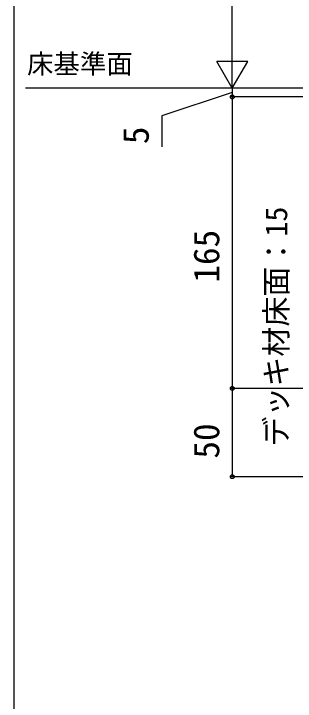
# Model space of a CAD drawing. Units: millimetres, scale not verified. Extents: x -875 to 875, y -1305 to 1298.
# Drawn here: x -875 to -715.3, y 403.8 to 793 of the extents above; entities that cross this region are included whole.
import ezdxf
from ezdxf.enums import TextEntityAlignment as Align

# ---------------------------------------------------------------- set-up
doc = ezdxf.new("R2010")
doc.units = ezdxf.units.MM
doc.header["$LTSCALE"] = 8
for name, color, linetype in [('0-2_USER1', 3, 'Continuous'), ('0-4_YKK_12', 2, 'Continuous'), ('0-6_YKK_D', 6, 'Continuous'), ('0-7_YKK_ZWAK', 7, 'Continuous')]:
    doc.layers.add(name, color=color, linetype=linetype)
doc.styles.add('ＭＳ ゴシック', font='')
doc.styles.get('ＭＳ ゴシック').set_extended_font_data('MS Gothic')

msp = doc.modelspace()

# ---------------------------------------------------------------- linework, layer by layer
at = {"layer": '0-4_YKK_12'}
msp.add_line((-411.5, 750.9), (-868.387, 750.9), dxfattribs=at)
at = {"layer": '0-6_YKK_D'}
for p, q in [((-751, 768.4), (-751, 992.4)), ((-751, 750.9), (-751, 781.211)), ((-751, 750.9), (-759.75, 766.055)), ((-742.25, 766.055), (-759.75, 766.055)), ((-751, 750.9), (-742.25, 766.055)), ((-751, 750.9), (-751, 755.2)), ((-751, 750.9), (-751, 745.9)), ((-751, 750.9), (-751, 745.9)), ((-615.7, 745.9), (-752, 745.9)), ((-615.7, 745.9), (-752, 745.9)), ((-751, 745.9), (-751, 580.9)), ((-751, 745.9), (-751, 741.6)), ((-615.7, 580.9), (-752, 580.9)), ((-615.7, 580.9), (-752, 580.9)), ((-751, 580.9), (-751, 530.9)), ((-548.5, 530.9), (-752, 530.9))]:
    msp.add_line(p, q, dxfattribs=at)
msp.add_lwpolyline([(-751, 748.4), (-791, 735.254), (-791, 717.663)], dxfattribs=at)
for centre in [(-751, 745.9), (-751, 745.9), (-751, 580.9), (-751, 580.9), (-751, 530.9)]:
    msp.add_circle(centre, 1.075, dxfattribs=at)
at = {"layer": '0-7_YKK_ZWAK'}
msp.add_line((-875, 1244.9), (-875, -1305.1), dxfattribs=at)

# ---------------------------------------------------------------- texts
at = {"layer": '0-2_USER1', "style": 'ＭＳ ゴシック'}
msp.add_text('床基準面', height=11, dxfattribs=at).set_placement((-867.449, 755.86), align=Align.BOTTOM_LEFT)
at = {"layer": '0-6_YKK_D', "style": 'ＭＳ ゴシック'}
for s, height, p in [('5', 14.66, (-794, 719.186)), ('デッキ材床面：15', 12.46, (-716.125, 547.901)), ('165', 14.66, (-754, 640.786)), ('50', 14.66, (-754, 541.127))]:
    msp.add_text(s, height=height, rotation=90, dxfattribs=at).set_placement(p, align=Align.BOTTOM_LEFT)

doc.saveas('drawing.dxf')
